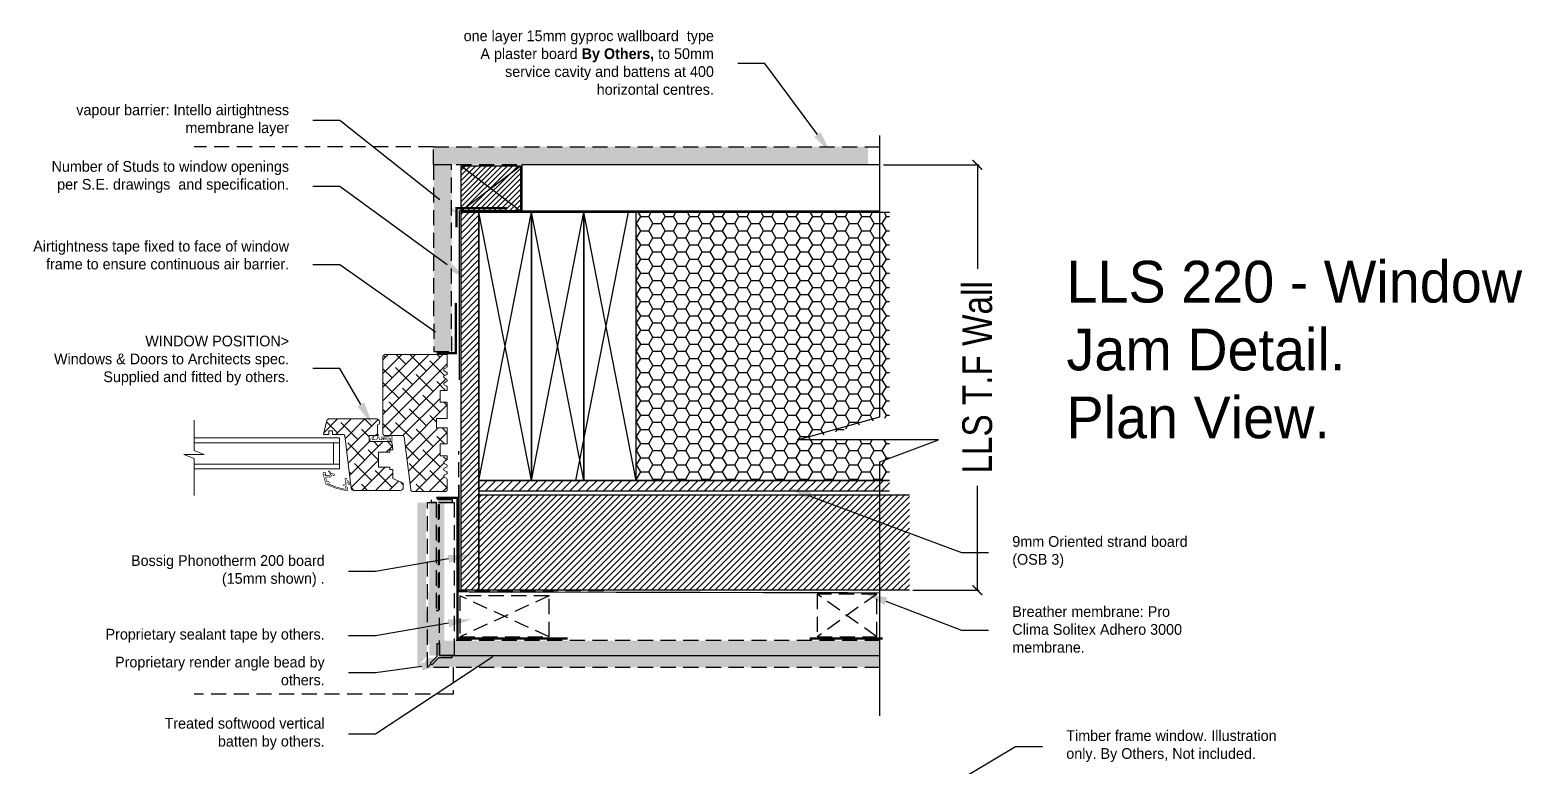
# Model space of a CAD drawing. Header units: millimetres. Extents: x -1562 to 49121, y -21091 to 0.
# Drawn here: x 39764 to 41017, y -9839 to -9221 of the extents above; entities that cross this region are included whole.
import ezdxf
from ezdxf import colors
from ezdxf.entities.mleader import LeaderData, LeaderLine
from ezdxf.math import Vec2, Vec3

# ---------------------------------------------------------------- set-up
doc = ezdxf.new("R2010")
doc.units = ezdxf.units.MM
doc.header["$MEASUREMENT"] = 0
doc.linetypes.add('DASHED', pattern=[19.05, 12.7, -6.35])
doc.linetypes.add('DASHED2', pattern=[0.375, 0.25, -0.125])
for name, color, linetype in [('-TSD Hatch', 8, 'Continuous'), ('A00002 Title Text', 2, 'Continuous'), ('A_Plasterboard by others', 11, 'DASHED'), ('H001_HATCH', 252, 'Continuous'), ('HATCH', 251, 'Continuous'), ('LLS OSB', 8, 'Continuous'), ('LLS-Timber', 30, 'Continuous'), ('LLS_Dimensions', 6, 'Continuous'), ('LLS_Gutex Multitherm', 41, 'Continuous'), ('LLS_Membranes', 124, 'Continuous')]:
    doc.layers.add(name, color=color, linetype=linetype)
doc.layers.add('LLS Bossig board', color=30, linetype='Continuous', transparency=0.25)
doc.layers.add('LLS CELLULOSE', color=41, linetype='Continuous', lineweight=15, transparency=0.65)
doc.layers.add('LLS_Text', color=6, linetype='Continuous', lineweight=15)
doc.layers.add('Window-Doors', color=2, linetype='Continuous', lineweight=13)
doc.styles.add('ARIAL', font='arial.ttf', dxfattribs={"width": 0.8})
doc.styles.add('Century Gothic', font='GOTHIC.TTF')
doc.styles.add('GENERATED_STYLE_2', font='GOTHIC.TTF')
doc.dimstyles.new('LLS 1T 10', dxfattribs={"dimtxt": 25, "dimasz": 8, "dimexe": 1.5, "dimexo": 3, "dimgap": 5, "dimtad": 0, "dimdec": 0, "dimzin": 0, "dimdsep": 46, "dimtxsty": 'ARIAL', "dimblk": 'ARCHTICK', "dimcen": 0.09, "dimclrd": 8, "dimclre": 8, "dimclrt": 256, "dimadec": 0, "dimazin": 0, "dimtfac": 1, "dimtdec": 0, "dimtofl": 0, "dimtmove": 0, "dimatfit": 3, "dimfxl": 1.5, "dimtolj": 1, "dimtzin": 0, "dimarcsym": 0})
pattern_1 = [(37.5, (41504.811, -99151.27), (-0.3149668, 9.63411885), [0, -7.6, 0, -8.5, 0, -8.125]), (7.5, (41504.811, -99151.27), (8.8488835, 14.1107303), [0, -4.1, 0, -6.85, 0, -2.625]), (327.5, (41498.661, -99151.27), (15.5707093, 0.0282953), [0, -2.5, 0, -9, 0, -11.75]), (317.5, (41498.66, -99151.27), (15.030633, 4.3883778), [0, -1.25, 0, -5.9, 0, -6.75])]

# ---------------------------------------------------------------- blocks, each defined once
blk = doc.blocks.new('_ArchTick')
at = {"color": 0, "linetype": 'ByBlock', "const_width": 0.15}
blk.add_lwpolyline([(-0.5, -0.5), (0.5, 0.5)], dxfattribs=at)
blk = doc.blocks.new('*D37')
at = {"layer": 'Defpoints', "color": 0, "transparency": 16777216}
for p in [(40477.7, -9334), (40559.5, -9334), (40502.4, -9690.9)]:
    blk.add_point(p, dxfattribs=at)
at = {"layer": 'LLS_Dimensions', "color": 8, "lineweight": -2, "transparency": 16777216}
for p, q in [((40480.7, -9334), (40561, -9334)), ((40559.5, -9334), (40559.5, -9428.7)), ((40559.5, -9690.9), (40559.5, -9596.2)), ((40505.4, -9690.9), (40561, -9690.9))]:
    blk.add_line(p, q, dxfattribs=at)
at = {"layer": 'LLS_Dimensions', "color": 8, "lineweight": -2, "transparency": 16777216, "xscale": 8, "yscale": 8, "zscale": 8}
for p, rotation in [((40559.5, -9334), 90), ((40559.5, -9690.9), 270)]:
    blk.add_blockref('_ArchTick', p, dxfattribs=dict(at, rotation=rotation))
at = {"layer": 'LLS_Dimensions', "transparency": 16777216, "insert": (40559.5, -9512.4), "char_height": 25, "attachment_point": 5, "rotation": 90, "style": 'ARIAL', "bg_fill": 3, "box_fill_scale": 1.25, "bg_fill_color": 256, "bg_fill_true_color": 13158600, "bg_fill_transparency": 0}
blk.add_mtext('\\A1;LLS T.F Wall ', dxfattribs=at)

msp = doc.modelspace()

# ---------------------------------------------------------------- hatches: boundary and pattern name
at = {"layer": '-TSD Hatch'}
h = msp.add_hatch(dxfattribs=at)
h.set_pattern_fill('AR-SAND', color=256, scale=5)
h.set_pattern_definition([(37.5, (41508.779, -99071.903), (-0.3149668, 9.63411885), [0, -7.6, 0, -8.5, 0, -8.125]), (7.5, (41508.779, -99071.903), (8.8488835, 14.1107303), [0, -4.1, 0, -6.85, 0, -2.625]), (327.5, (41502.629, -99071.903), (15.5707093, 0.0282953), [0, -2.5, 0, -9, 0, -11.75]), (317.5, (41502.629, -99071.903), (15.030633, 4.3883778), [0, -1.25, 0, -5.9, 0, -6.75])])
h.paths.add_polyline_path([(40118.1, -9334), (40103, -9334), (40103.1, -9490.8), (40118.2, -9490.8)])
h.paths.add_polyline_path([(40467.7, -9318.9), (40103, -9318.9), (40103, -9334), (40467.7, -9334)])
h = msp.add_hatch(dxfattribs=at)
h.set_pattern_fill('AR-SAND', color=256, scale=5)
h.set_pattern_definition(pattern_1)
h.paths.add_polyline_path([(40099.4, -9692.1), (40098.6, -9692.1), (40098.6, -9708.1), (40096.6, -9708.1), (40096.6, -9617.5), (40089.4, -9617.5), (40089.4, -9755.8), (40092.3, -9752.9), (40091.7, -9752.3), (40097.4, -9746.4), (40097.4, -9735.8), (40099.4, -9735.8)])
h.paths.add_polyline_path([(40355.6, -9745.8), (40109.8, -9745.8), (40109.8, -9747.8), (40098.5, -9747.8), (40093.1, -9753.6), (40092.3, -9752.9), (40089.4, -9755.8), (40354.3, -9755.8)])
h.paths.add_polyline_path([(40414.5, -9745.8), (40355.6, -9745.8), (40354.3, -9755.8), (40413.6, -9755.8)])
h.paths.add_polyline_path([(40477.7, -9745.8), (40414.5, -9745.8), (40413.6, -9755.8), (40477.7, -9755.8)])
h = msp.add_hatch(dxfattribs=at)
h.set_pattern_fill('AR-SAND', color=256, scale=5)
h.set_pattern_definition(pattern_1)
h.paths.add_polyline_path([(40111.9, -9617.3), (40099.4, -9617.3), (40099.4, -9745.8), (40109.8, -9745.8), (40111.9, -9745.8)])
h.paths.add_polyline_path([(40357.2, -9733.3), (40111.9, -9733.3), (40111.9, -9745.8), (40355.6, -9745.8)])
h.paths.add_polyline_path([(40415.6, -9733.3), (40357.2, -9733.3), (40355.6, -9745.8), (40414.5, -9745.8)])
h.paths.add_polyline_path([(40477.7, -9733.3), (40415.6, -9733.3), (40414.5, -9745.8), (40477.7, -9745.8)])
at = {"layer": 'H001_HATCH', "transparency": 33554549}
h = msp.add_hatch(dxfattribs=at)
h.set_pattern_fill('ANSI31', color=33, scale=30)
h.set_pattern_definition([(45, (0, -637), (-2.65165043, 2.65165043), [])])
h.paths.add_polyline_path([(40141.1, -9373.9), (40126.1, -9373.9), (40126.1, -9690.9), (40141.1, -9690.9)])
at = {"layer": 'H001_HATCH'}
h = msp.add_hatch(dxfattribs=at)
h.set_pattern_fill('HONEY', color=256, scale=55)
h.set_pattern_definition([(0, (-13244.997, 17820.1186), (10.3125, 5.95392465), [6.875, -13.75]), (120, (-13244.997, 17820.1186), (-10.3125, 5.95392465), [6.875, -13.75]), (60, (-13244.997, 17820.1186), (2e-15, 11.9078493), [-13.75, 6.875])])
h.paths.add_polyline_path([(40485.7, -9545.4), (40485.7, -9373.9), (40273.2, -9373.9), (40273.2, -9598.9), (40485.7, -9598.9), (40485.7, -9564.8), (40416.4, -9564.8)])
at = {"layer": 'H001_HATCH', "transparency": 33554549}
h = msp.add_hatch(dxfattribs=at)
h.set_pattern_fill('ANSI31', color=33, scale=30)
h.set_pattern_definition([(45, (-233.991, -715.1714), (-2.65165043, 2.65165043), [])])
h.paths.add_polyline_path([(40502.4, -9690.9), (40502.4, -9610.9), (40141.1, -9610.9), (40141.1, -9637.5), (40141.1, -9664.2), (40141.1, -9690.9)])
at = {"layer": 'HATCH', "transparency": 33554526}
h = msp.add_hatch(dxfattribs=at)
h.set_pattern_fill('ANSI38', color=11, scale=65)
h.set_pattern_definition([(45, (-10777.147, 18788.1776), (-5.7452426, 5.7452426), []), (135, (-10777.147, 18788.1776), (-17.2357278, 5.7452426), [20.3125, -12.1875])])
h.paths.add_polyline_path([(40108.5, -9523.3), (40108.5, -9533.3), (40114.5, -9533.3), (40114.5, -9546.8), (40105.5, -9546.8), (40105.5, -9554.7), (40114.5, -9554.7), (40114.5, -9568.3), (40108.5, -9568.3), (40108.5, -9578.2), (40114.5, -9578.2), (40114.5, -9581, -0.309943), (40113.9, -9581.8), (40112, -9583, 0.568613), (40112, -9584.7), (40114, -9585.9, -0.603785), (40113.9, -9587.7), (40112, -9588.7, 0.576387), (40111.9, -9590.5), (40114, -9591.7, -0.560863), (40114, -9593.4), (40112, -9594.5, 0.576702), (40112, -9596.2), (40114.1, -9597.5, -0.24869), (40114.5, -9598.2), (40114.5, -9606.3, -0.414214), (40112.2, -9608.3), (40085.8, -9608.3, -0.382192), (40083.8, -9606.5), (40078.4, -9562.6, 0.365014), (40076.9, -9561.2), (40062.6, -9561.2, -0.328536), (40060.5, -9559.7), (40060.5, -9495.3, -0.481259), (40063.1, -9493.3), (40114.5, -9493.3), (40114.5, -9503.3, -0.309943), (40113.9, -9504.2), (40112, -9505.3, 0.568613), (40112, -9507), (40114, -9508.2, -0.603785), (40113.9, -9510), (40112, -9511, 0.576387), (40111.9, -9512.8), (40114, -9514, -0.576387), (40114, -9515.7), (40112, -9516.9, 0.576387), (40112, -9518.6), (40114, -9519.7, -0.287234), (40114.5, -9520.7), (40114.5, -9523.3)])
h.paths.add_polyline_path([(40048.8, -9566.3), (40066.7, -9566.3, -0.162278), (40067.3, -9566.5, 0.556511), (40067.8, -9566.8, -0.193225), (40068.2, -9567.8), (40068.9, -9573.3), (40066.4, -9573.3), (40066.4, -9575.3), (40056.8, -9575.3), (40056.8, -9587.7), (40066.4, -9587.7), (40066.4, -9589.6), (40068.8, -9589.6), (40068.8, -9597.3), (40077.6, -9601.3), (40077.6, -9604.8, -0.426834), (40075, -9607.2), (40035.9, -9607.2, -0.393013), (40033.9, -9605.3), (40028.5, -9561.5, 0.369844), (40027.1, -9560.3), (40018.1, -9560.3), (40018.1, -9557.2), (40015.2, -9557.2), (40015.2, -9560.3), (40011, -9560.3, -0.497803), (40010.6, -9559.7), (40013.4, -9548.8, -0.34722), (40015.4, -9547.2), (40054.8, -9547.2, -0.573392), (40057.4, -9551.6), (40055.9, -9552.1), (40055.9, -9561.3), (40052.8, -9561.3, 0.562646), (40052.2, -9561.3), (40048.8, -9561.3)])
at = {"layer": 'HATCH'}
h = msp.add_hatch(dxfattribs=at)
h.set_pattern_fill('ANSI31', color=256, scale=40)
h.set_pattern_definition([(45, (-13254.9973, 17820.1186), (-3.5355339, 3.5355339), [])])
h.paths.add_polyline_path([(40141.1, -9598.9), (40141.1, -9607.9), (40485.7, -9607.9), (40485.7, -9598.9)])
at = {"layer": 'LLS-Timber', "transparency": 33554534}
h = msp.add_hatch(dxfattribs=at)
h.set_pattern_fill('ANSI31', color=256, scale=25)
h.set_pattern_definition([(45, (41317.5173, -98267.7428), (-2.20970869, 2.20970869), [])])
h.paths.add_polyline_path([(40126.1, -9334.8), (40126.1, -9370.5), (40126.1, -9372.8), (40151.1, -9353.8)])
h.paths.add_polyline_path([(40151.1, -9353.8), (40126.1, -9372.8), (40176.1, -9372.8)])
h.paths.add_polyline_path([(40176.1, -9372.8), (40176.1, -9334.8), (40151.1, -9353.8)])
h.paths.add_polyline_path([(40126.1, -9334.8), (40151.1, -9353.8), (40176.1, -9334.8)])

# ---------------------------------------------------------------- linework, layer by layer
at = {"layer": 'A_Plasterboard by others', "elevation": 0}
for points in [[(40103, -9318.9), (39902, -9318.9)], [(40477.7, -9334), (40103, -9334), (40103, -9318.9), (40477.7, -9318.9)], [(40245.6, -9691.4), (40124.3, -9691.4), (40124.3, -9574.4)], [(40097.9, -9755.8), (40097.9, -9617.5), (40105.1, -9617.5), (40105.1, -9708.1), (40107.1, -9708.1), (40107.1, -9617.1), (40119, -9617.1), (40119, -9615.1), (40101.1, -9615.1), (40101.1, -9617.1), (40105.1, -9617.1)], [(40105.1, -9617.1), (40105.1, -9708.1)], [(40200, -9730.1), (40125, -9695.7)], [(40200, -9695.7), (40125, -9730.1)], [(40475, -9730.1), (40425, -9694.2)], [(40475, -9694.2), (40425, -9730.1)], [(40477.7, -9733.3), (40120.4, -9733.3), (40120.4, -9745.8), (40477.7, -9745.8)], [(40118.3, -9745.8), (40118.3, -9747.8), (40107, -9747.8), (40101.6, -9753.6), (40100.2, -9752.3), (40105.9, -9746.4), (40105.9, -9735.8), (40107.9, -9735.8), (40107.9, -9745.8), (40118.3, -9745.8)], [(40107.9, -9745.8), (40477.7, -9745.8)], [(40119.4, -9755.8), (40119.4, -9778.3), (39902, -9778.3)], [(40477.7, -9755.8), (40097.9, -9755.8), (40100.8, -9752.9)]]:
    msp.add_lwpolyline(points, dxfattribs=at)
for points in [[(40118.2, -9490.8), (40118.1, -9334), (40103, -9334), (40103.1, -9490.8)], [(40107.9, -9745.8), (40107.9, -9617.3), (40120.4, -9617.3), (40120.4, -9745.8)], [(40125, -9695.7), (40125, -9730.1), (40200, -9730.1), (40200, -9695.7)], [(40425, -9694.2), (40425, -9730.1), (40475, -9730.1), (40475, -9694.2)]]:
    msp.add_lwpolyline(points, close=True, dxfattribs=at)
at = {"layer": 'H001_HATCH', "elevation": 0}
for points in [[(40477.7, -9796.4), (40477.7, -9583.4), (40526.9, -9564.8), (40408.4, -9564.8), (40477.7, -9545.4), (40477.7, -9309.4)], [(40141.1, -9598.9), (40185.1, -9373.9)], [(40185.1, -9598.9), (40141.1, -9373.9)], [(40185.1, -9598.9), (40229.2, -9373.9)], [(40229.2, -9598.9), (40185.1, -9373.9)], [(40222.5, -9598.9), (40266.5, -9373.9)], [(40273.2, -9598.9), (40229.2, -9373.9)], [(40485.7, -9607.9), (40141.1, -9607.9), (40141.1, -9598.9), (40485.7, -9598.9)]]:
    msp.add_lwpolyline(points, dxfattribs=at)
at = {"layer": 'HATCH', "elevation": 0}
for points in [[(40126.1, -9372.8), (40176.1, -9334.8)], [(40126.1, -9334.8), (40176.1, -9372.8)]]:
    msp.add_lwpolyline(points, dxfattribs=at)
at = {"layer": 'LLS Bossig board', "elevation": 0}
msp.add_lwpolyline([(40141.1, -9690.9), (40126.1, -9690.9), (40126.1, -9373.9), (40141.1, -9373.9)], close=True, dxfattribs=at)
at = {"layer": 'LLS CELLULOSE', "elevation": 0}
msp.add_lwpolyline([(40126.1, -9370.5), (40126.1, -9334.8), (40176.1, -9334.8)], dxfattribs=at)
at = {"layer": 'LLS OSB', "elevation": 0}
msp.add_lwpolyline([(40177.1, -9373.9), (40477.7, -9373.9), (40477.7, -9334), (40177.1, -9334)], close=True, dxfattribs=at)
at = {"layer": 'LLS-Timber', "elevation": 0}
for points in [[(40176.1, -9334.8), (40176.1, -9372.8), (40126.1, -9372.8), (40126.1, -9334.8)], [(40185.1, -9598.9), (40185.1, -9373.9), (40141.1, -9373.9), (40141.1, -9598.9)], [(40229.2, -9598.9), (40229.2, -9373.9), (40185.1, -9373.9), (40185.1, -9598.9)], [(40273.2, -9598.9), (40273.2, -9373.9), (40229.2, -9373.9), (40229.2, -9598.9)]]:
    msp.add_lwpolyline(points, close=True, dxfattribs=at)
msp.add_lwpolyline([(40485.7, -9598.9), (40141.1, -9598.9), (40141.1, -9373.9), (40485.7, -9373.9)], dxfattribs=at)
at = {"layer": 'LLS_Gutex Multitherm', "elevation": 0}
msp.add_lwpolyline([(40502.4, -9690.9), (40141.1, -9690.9), (40141.1, -9664.2), (40141.1, -9664.2), (40141.1, -9637.5), (40141.1, -9637.5), (40141.1, -9610.9), (40502.4, -9610.9)], dxfattribs=at)
at = {"layer": 'LLS_Membranes', "color": 152, "linetype": 'DASHED2', "ltscale": 50, "true_color": 0x2776bb, "const_width": 2, "elevation": 0}
for points in [[(40122.3, -9386.5), (40122.3, -9370.4), (40164.3, -9370.4)], [(40105.6, -9492.1), (40121.7, -9492.1), (40121.7, -9450.1)], [(40215.5, -9731.4), (40123.1, -9731.4), (40123.1, -9613.5), (40105.3, -9613.5)], [(40480, -9731.4), (40418.6, -9731.4)]]:
    msp.add_lwpolyline(points, dxfattribs=at)
at = {"layer": 'LLS_Membranes', "linetype": 'DASHED2', "ltscale": 80, "const_width": 1, "elevation": 0}
msp.add_lwpolyline([(40477.7, -9372.8), (40124.6, -9372.8), (40124.6, -9514.5)], dxfattribs=at)
at = {"layer": 'LLS_Membranes', "color": 143, "linetype": 'DASHED2', "ltscale": 80, "true_color": 0x7aafdf, "const_width": 1, "elevation": 0}
msp.add_lwpolyline([(40124.3, -9602.3), (40124.3, -9692.4), (40477.4, -9693.2)], dxfattribs=at)
at = {"layer": 'Window-Doors', "color": 11, "elevation": 0}
for points in [[(40114, -9591.7, -0.576702), (40114, -9593.4), (40112, -9594.5, 0.576702), (40112, -9596.2), (40114, -9597.4, -0.286869), (40114.5, -9598.2), (40114.5, -9606.3, -0.368687), (40112.5, -9608.3), (40085.8, -9608.3, -0.382192), (40083.8, -9606.5), (40078.4, -9562.6, 0.365014), (40076.9, -9561.2), (40062.6, -9561.2, -0.328536), (40060.5, -9559.7), (40060.5, -9495.3, -0.481259), (40063.1, -9493.3), (40114.5, -9493.3), (40114.5, -9503.3, -0.219913), (40114.2, -9504), (40112, -9505.3, 0.568613), (40112, -9507), (40114, -9508.2, -0.576702), (40114, -9510), (40112, -9511, 0.603785), (40112, -9512.8), (40114, -9514, -0.576387), (40114, -9515.7), (40112, -9516.9, 0.576387), (40112, -9518.6), (40114, -9519.7, -0.248081), (40114.5, -9520.6), (40114.5, -9523.3), (40108.5, -9523.3), (40108.5, -9533.3), (40114.5, -9533.3), (40114.5, -9546.8), (40105.5, -9546.8), (40105.5, -9554.7), (40114.5, -9554.7), (40114.5, -9568.3), (40108.5, -9568.3), (40108.5, -9578.2), (40114.5, -9578.2), (40114.5, -9581, -0.219913), (40114.2, -9581.7), (40112, -9583, 0.568613), (40112, -9584.7), (40114, -9585.9, -0.576702), (40114, -9587.7), (40112, -9588.7, 0.603785), (40112, -9590.5), (40114, -9591.7)], [(40075, -9607.2), (40035.9, -9607.2, -0.364957), (40033.9, -9605.5), (40028.5, -9561.5, 0.38805), (40027, -9560.3), (40018.1, -9560.3), (40018.1, -9557.2), (40015.2, -9557.2), (40015.2, -9560.3), (40011, -9560.3, -0.479544), (40010.6, -9559.7), (40013.4, -9548.8, -0.339803), (40015.4, -9547.2), (40054.8, -9547.2, -0.573392), (40057.4, -9551.6), (40055.9, -9552.1), (40055.9, -9561.3), (40048.8, -9561.3), (40048.8, -9566.3), (40066.7, -9566.3, -0.416936), (40068.2, -9567.8), (40068.9, -9573.3), (40066.4, -9573.3), (40066.4, -9575.3), (40056.8, -9575.3), (40056.8, -9587.7), (40066.4, -9587.7), (40066.4, -9589.6), (40068.8, -9589.6), (40068.8, -9597.3), (40077.6, -9601.3), (40077.6, -9604.8, -0.426834), (40075, -9607.2, -0.958)]]:
    msp.add_lwpolyline(points, format="xyb", dxfattribs=at)
at = {"layer": 'Window-Doors', "color": 11}
msp.add_lwpolyline([(39902, -9611.4), (39902, -9580.6), (39893.5, -9577.1), (39910.4, -9577.1), (39902, -9573.8), (39902, -9548.3)], dxfattribs=at)
at = {"layer": 'Window-Doors', "color": 11, "elevation": 0}
for points in [[(39902, -9563.2), (40024, -9563.2), (40024, -9589.2), (39902, -9589.2)], [(39902, -9567.2), (40024, -9567.2), (40024, -9585.2), (39902, -9585.2)]]:
    msp.add_lwpolyline(points, dxfattribs=at)
msp.add_lwpolyline([(40019.1, -9585.2), (40019.1, -9567.2), (40024, -9567.2), (40024, -9585.2)], close=True, dxfattribs=at)
at = {"layer": 'Window-Doors', "color": 8, "const_width": 0.5, "elevation": 0}
for points in [[(40066.7, -9564.9), (40061.2, -9564.8), (40061, -9564.2, 0.720304), (40059.6, -9564.2), (40059.4, -9564.4), (40059.9, -9564.4), (40059.8, -9564.8), (40057.5, -9564.8), (40056.9, -9560.9), (40056.6, -9560.3), (40055.9, -9559.9), (40056.1, -9562.9), (40055.7, -9564), (40054.7, -9564.5), (40051.7, -9564.7), (40052.6, -9563.1), (40052.9, -9562.4), (40052.9, -9561.5, 1.016383), (40052.2, -9561.5), (40052.2, -9562.2), (40052, -9562.5), (40049.8, -9564.6, 0.247652), (40049.6, -9564.9), (40049.6, -9565.8, 0.414917), (40050.2, -9566.3), (40066.7, -9566.3, -0.162278), (40067.3, -9566.5, 1.644187)], [(40068.2, -9561.4), (40068, -9566.5, -0.960081), (40067.3, -9566.5), (40066.7, -9564.9), (40066.8, -9563.6), (40066, -9563.5), (40065.3, -9563.1), (40062.9, -9563.5), (40060.5, -9563.6), (40059.8, -9563.8), (40059.5, -9563.1), (40059.6, -9562.5), (40060.2, -9562.3), (40061.4, -9562.5), (40062.7, -9562.4), (40062, -9561.8), (40062, -9561.3), (40062.6, -9561.2), (40064, -9562.2), (40065.9, -9561.7), (40066.9, -9561.7), (40068, -9561.2), (40068.2, -9561.4)]]:
    msp.add_lwpolyline(points, format="xyb", dxfattribs=at)
msp.add_lwpolyline([(40028.9, -9598.2), (40028.6, -9598), (40028.5, -9597.8), (40028.5, -9597.4), (40028.6, -9597.3), (40029, -9597.1), (40030, -9597.1), (40030.1, -9597.2), (40030.2, -9597.3), (40030.2, -9598.3), (40030.4, -9598.6), (40030.7, -9598.7), (40030.9, -9599.3), (40031.1, -9599.6), (40031.4, -9599.8), (40031.6, -9599.9), (40031.9, -9600.1), (40032.3, -9601.1), (40032.4, -9601.8), (40032.3, -9602.1), (40032.2, -9602.4), (40031.8, -9602.3), (40031.3, -9602.2), (40031.3, -9601.2), (40031.1, -9600.7), (40030.7, -9600.5), (40030.4, -9600.5), (40030.3, -9600.6), (40030.2, -9600.7), (40030.2, -9604.7), (40030.3, -9604.8), (40030.4, -9604.9), (40030.9, -9604.9), (40030.8, -9607.1), (40030.7, -9607.4), (40030.3, -9607.6), (40030.3, -9607.6), (40021.4, -9605.5), (40012.8, -9602.2), (40012.6, -9602.1), (40012.5, -9601.8), (40010.1, -9592.5), (40010.3, -9592.4), (40012.1, -9592.4), (40012.4, -9592.5), (40012.4, -9593.9), (40012.2, -9593.6), (40011.7, -9593.9), (40012.1, -9594.9), (40015.7, -9594.9), (40016.6, -9593.8), (40016.3, -9593.4), (40014.9, -9591.4), (40015, -9591), (40015.4, -9590.9), (40016.7, -9592.3), (40016.7, -9592.7), (40016.8, -9593.1), (40019, -9593.4), (40019.6, -9593.7), (40020, -9594.3), (40019.9, -9594.6), (40017.9, -9594.4), (40017.7, -9594.5), (40016.5, -9596.1), (40012.7, -9596.1), (40012.5, -9596.2), (40012.4, -9596.4), (40013.4, -9600), (40015, -9600), (40015.3, -9600.1), (40015.4, -9600.4), (40015.4, -9601), (40015.3, -9601.2), (40015, -9601.2), (40014.1, -9601.2), (40014.1, -9601.6), (40021.4, -9604.5), (40029, -9606.4), (40029.6, -9606), (40029.3, -9605.2), (40029.1, -9605), (40029, -9604.8), (40029, -9603.4), (40027.3, -9603.4), (40027.1, -9603.2), (40027, -9602.6), (40027.3, -9602.3), (40029, -9602.3), (40029, -9598.3), (40028.9, -9598.2)], dxfattribs=at)

# ---------------------------------------------------------------- texts
at = {"layer": 'A00002 Title Text', "color": 6, "linetype": 'Continuous', "lineweight": 18, "insert": (40634.3, -9414.6), "char_height": 35, "width": 402.263, "attachment_point": 1, "line_spacing_factor": 0.976119, "style": 'GENERATED_STYLE_2'}
msp.add_mtext('LLS 220 - Window Jam Detail.\\PPlan View. ', dxfattribs=at)

# ---------------------------------------------------------------- leaders
at = {"layer": 'LLS_Text'}
ml = msp.add_multileader_mtext('Standard', dxfattribs=at)
ml.set_content('one layer 15mm gyproc wallboard  type A plaster board {\\fCentury Gothic|b1|i0|c0|p34;By Others, }to 50mm service cavity and battens at 400 horizontal centres. ', color=256, style='Century Gothic')
ml.set_leader_properties(color=11)
ml.build(insert=Vec2(0, 0))
ml.multileader.update_dxf_attribs({"text_left_attachment_type": 2, "text_right_attachment_type": 2, "dogleg_length": 22.7, "arrow_head_size": 20})
ctx = ml.context
ctx.base_point, ctx.char_height, ctx.arrow_head_size, ctx.landing_gap_size, ctx.plane_origin = Vec3(40101, -9249), 9, 20, 20, Vec3(40052.3, -9091.6)
ctx.left_attachment, ctx.right_attachment, ctx.text_align_type = 2, 2, 2
notes = []
notes.append((ctx, [(0, (1, 1, 0), (40381, -9249), (-1, 0), 22.7, [(0, [(40437.1, -9324.8)], 0, [])])]))
ctx.mtext.insert, ctx.mtext.width, ctx.mtext.defined_height, ctx.mtext.alignment, ctx.mtext.flow_direction = Vec3(40338.3, -9221.3), 219.636, 96.1, 3, 5
ml = msp.add_multileader_mtext('Standard', dxfattribs=at)
ml.set_content('vapour barrier: Intello airtightness membrane layer', color=256, style='Century Gothic')
ml.set_leader_properties(color=11)
ml.build(insert=Vec2(0, 0))
ml.multileader.update_dxf_attribs({"text_left_attachment_type": 2, "text_right_attachment_type": 2, "dogleg_length": 22.7, "arrow_head_size": 20})
ctx = ml.context
ctx.base_point, ctx.char_height, ctx.arrow_head_size, ctx.landing_gap_size, ctx.plane_origin = Vec3(39762.4, -9296.9), 9, 20, 20, Vec3(39889.1, -9338)
ctx.left_attachment, ctx.right_attachment, ctx.text_align_type = 2, 2, 2
notes.append((ctx, [(0, (1, 1, 0), (40024.3, -9296.9), (-1, 0), 22.7, [(0, [(40123.9, -9375.8)], 0, [])])]))
ctx.mtext.insert, ctx.mtext.width, ctx.mtext.defined_height, ctx.mtext.alignment, ctx.mtext.flow_direction = Vec3(39981.7, -9283.4), 207.721, 96.1, 3, 5
ml = msp.add_multileader_mtext('Standard', dxfattribs=at)
ml.set_content('Number of Studs to window openings per S.E. drawings  and specification.', color=256, style='Century Gothic')
ml.set_leader_properties(color=11)
ml.build(insert=Vec2(0, 0))
ml.multileader.update_dxf_attribs({"text_left_attachment_type": 2, "text_right_attachment_type": 2, "dogleg_length": 22.7, "arrow_head_size": 20})
ctx = ml.context
ctx.base_point, ctx.char_height, ctx.arrow_head_size, ctx.landing_gap_size, ctx.plane_origin = Vec3(39770, -9352.2), 9, 20, 20, Vec3(39889.1, -9380.5)
ctx.left_attachment, ctx.right_attachment, ctx.text_align_type = 2, 2, 2
notes.append((ctx, [(0, (1, 1, 0), (40024.3, -9352.2), (-1, 0), 22.7, [(0, [(40130.7, -9429.7)], 0, [])])]))
ctx.mtext.insert, ctx.mtext.width, ctx.mtext.defined_height, ctx.mtext.alignment, ctx.mtext.flow_direction = Vec3(39981.7, -9330.9), 207.721, 96.1, 3, 5
ml = msp.add_multileader_mtext('Standard', dxfattribs=at)
ml.set_content('Airtightness tape fixed to face of window frame to ensure continuous air barrier.', color=256, style='Century Gothic')
ml.set_leader_properties(color=11)
ml.build(insert=Vec2(0, 0))
ml.multileader.update_dxf_attribs({"text_left_attachment_type": 2, "text_right_attachment_type": 2, "dogleg_length": 22.7, "arrow_head_size": 20})
ctx = ml.context
ctx.base_point, ctx.char_height, ctx.arrow_head_size, ctx.landing_gap_size, ctx.plane_origin = Vec3(39745.2, -9417.9), 9, 20, 20, Vec3(38979.6, -9374.2)
ctx.left_attachment, ctx.right_attachment, ctx.text_align_type = 2, 2, 2
notes.append((ctx, [(0, (1, 1, 0), (40024.3, -9417.9), (-1, 0), 22.7, [(0, [(40120.9, -9486)], 0, [])])]))
ctx.mtext.insert, ctx.mtext.width, ctx.mtext.defined_height, ctx.mtext.alignment, ctx.mtext.flow_direction = Vec3(39981.7, -9397.8), 217.558, 116.4, 3, 5
ml = msp.add_multileader_mtext('Standard', dxfattribs=at)
ml.set_content('WINDOW POSITION> ^JWindows & Doors to Architects spec. Supplied and fitted by others.', color=256, style='Century Gothic')
ml.set_leader_properties(color=11)
ml.build(insert=Vec2(0, 0))
ml.multileader.update_dxf_attribs({"text_left_attachment_type": 2, "text_right_attachment_type": 2, "dogleg_length": 22.7, "arrow_head_size": 20})
ctx = ml.context
ctx.base_point, ctx.char_height, ctx.arrow_head_size, ctx.landing_gap_size, ctx.plane_origin = Vec3(39777.5, -9505.1), 9, 20, 20, Vec3(39810.4, -9503.3)
ctx.left_attachment, ctx.right_attachment, ctx.text_align_type = 2, 2, 2
notes.append((ctx, [(0, (1, 1, 0), (40024.3, -9505.1), (-1, 0), 22.7, [(0, [(40052, -9552.5)], 0, [])])]))
ctx.mtext.insert, ctx.mtext.width, ctx.mtext.defined_height, ctx.mtext.alignment, ctx.mtext.flow_direction = Vec3(39981.7, -9477.4), 207.721, 96.1, 3, 5
ml = msp.add_multileader_mtext('Standard', dxfattribs=at)
ml.set_content('9mm Oriented strand board (OSB 3)', color=256, style='Century Gothic')
ml.set_leader_properties(color=11)
ml.build(insert=Vec2(0, 0))
ml.multileader.update_dxf_attribs({"text_left_attachment_type": 2, "text_right_attachment_type": 2, "dogleg_length": 50, "arrow_head_size": 20})
ctx = ml.context
ctx.base_point, ctx.char_height, ctx.arrow_head_size, ctx.landing_gap_size, ctx.plane_origin = Vec3(40568.8, -9659.3), 9, 20, 20, Vec3(39524, -9756.3)
ctx.left_attachment, ctx.right_attachment = 2, 2
notes.append((ctx, [(1, (1, 1, 0), (40546.2, -9659.3), (1, 0), 22.7, [(0, [(40400.5, -9605)], 0, [])])]))
ctx.mtext.insert, ctx.mtext.width, ctx.mtext.defined_height, ctx.mtext.flow_direction = Vec3(40588.8, -9645.6), 153.758, 96.1, 5
ml = msp.add_multileader_mtext('Standard', dxfattribs=at)
ml.set_content('Bossig Phonotherm 200 board (15mm shown) .', color=256, style='Century Gothic')
ml.set_leader_properties(color=11)
ml.build(insert=Vec2(0, 0))
ml.multileader.update_dxf_attribs({"text_left_attachment_type": 2, "text_right_attachment_type": 2, "dogleg_length": 50, "arrow_head_size": 20})
ctx = ml.context
ctx.base_point, ctx.char_height, ctx.arrow_head_size, ctx.landing_gap_size, ctx.plane_origin = Vec3(39854.6, -9675.3), 9, 20, 20, Vec3(38660.6, -9755.1)
ctx.left_attachment, ctx.right_attachment, ctx.text_align_type = 2, 2, 2
notes.append((ctx, [(0, (1, 1, 0), (40054.3, -9675.3), (-1, 0), 22.7, [(0, [(40135.3, -9661.3)], 0, [])])]))
ctx.mtext.insert, ctx.mtext.width, ctx.mtext.defined_height, ctx.mtext.alignment, ctx.mtext.flow_direction = Vec3(40011.6, -9661.6), 169.481, 96.1, 3, 5
ml = msp.add_multileader_mtext('Standard', dxfattribs=at)
ml.set_content('Breather membrane: Pro Clima Solitex Adhero 3000 membrane.', color=256, style='Century Gothic')
ml.set_leader_properties(color=11)
ml.build(insert=Vec2(0, 0))
ml.multileader.update_dxf_attribs({"text_left_attachment_type": 2, "text_right_attachment_type": 2, "dogleg_length": 50, "arrow_head_size": 20})
ctx = ml.context
ctx.base_point, ctx.char_height, ctx.arrow_head_size, ctx.landing_gap_size, ctx.plane_origin = Vec3(40568.8, -9724.4), 9, 20, 20, Vec3(39524, -9758.8)
ctx.left_attachment, ctx.right_attachment = 2, 2
notes.append((ctx, [(1, (1, 1, 0), (40546.2, -9724.4), (1, 0), 22.7, [(0, [(40464, -9693.2)], 0, [])])]))
ctx.mtext.insert, ctx.mtext.width, ctx.mtext.defined_height, ctx.mtext.flow_direction = Vec3(40588.8, -9704.4), 163.185, 96.1, 5
ml = msp.add_multileader_mtext('Standard', dxfattribs=at)
ml.set_content('Proprietary sealant tape by others.', color=256, style='Century Gothic')
ml.set_leader_properties(color=11)
ml.build(insert=Vec2(0, 0))
ml.multileader.update_dxf_attribs({"text_left_attachment_type": 2, "text_right_attachment_type": 2, "dogleg_length": 50, "arrow_head_size": 20})
ctx = ml.context
ctx.base_point, ctx.char_height, ctx.arrow_head_size, ctx.landing_gap_size, ctx.plane_origin = Vec3(39784.4, -9729.3), 9, 20, 20, Vec3(38660.6, -9809.1)
ctx.left_attachment, ctx.right_attachment, ctx.text_align_type = 2, 2, 2
notes.append((ctx, [(0, (1, 1, 0), (40054.3, -9729.3), (-1, 0), 22.7, [(0, [(40135.3, -9715.3)], 0, [])])]))
ctx.mtext.insert, ctx.mtext.width, ctx.mtext.defined_height, ctx.mtext.alignment, ctx.mtext.flow_direction = Vec3(40011.6, -9723.4), 237.922, 96.1, 3, 5
ml = msp.add_multileader_mtext('Standard', dxfattribs=at)
ml.set_content('Treated softwood vertical batten by others. ', color=256, style='Century Gothic')
ml.set_leader_properties(color=11)
ml.build(insert=Vec2(0, 0))
ml.multileader.update_dxf_attribs({"text_left_attachment_type": 2, "text_right_attachment_type": 2, "dogleg_length": 50, "arrow_head_size": 20})
ctx = ml.context
ctx.base_point, ctx.char_height, ctx.arrow_head_size, ctx.landing_gap_size, ctx.plane_origin = Vec3(39837.5, -9811.8), 9, 20, 20, Vec3(39269.6, -9716.8)
ctx.left_attachment, ctx.right_attachment, ctx.text_align_type = 2, 2, 2
notes.append((ctx, [(0, (1, 1, 0), (40054.3, -9811.8), (-1, 0), 22.7, [(0, [(40169.4, -9736)], 0, [])])]))
ctx.mtext.insert, ctx.mtext.width, ctx.mtext.defined_height, ctx.mtext.alignment, ctx.mtext.flow_direction = Vec3(40011.6, -9798.2), 154.144, 90.2, 3, 5
ml = msp.add_multileader_mtext('Standard', dxfattribs=at)
ml.set_content('Proprietary render angle bead by others.', color=256, style='Century Gothic')
ml.set_leader_properties(color=11)
ml.build(insert=Vec2(0, 0))
ml.multileader.update_dxf_attribs({"text_left_attachment_type": 2, "text_right_attachment_type": 2, "dogleg_length": 50, "arrow_head_size": 20})
ctx = ml.context
ctx.base_point, ctx.char_height, ctx.arrow_head_size, ctx.landing_gap_size, ctx.plane_origin = Vec3(39845.4, -9760.3), 9, 20, 20, Vec3(38660.6, -9842.1)
ctx.left_attachment, ctx.right_attachment, ctx.text_align_type = 2, 2, 2
notes.append((ctx, [(0, (1, 1, 0), (40054.3, -9760.3), (-1, 0), 22.7, [(0, [(40113, -9752.5)], 0, [])])]))
ctx.mtext.insert, ctx.mtext.width, ctx.mtext.defined_height, ctx.mtext.alignment, ctx.mtext.flow_direction = Vec3(40011.6, -9746.8), 177.922, 96.1, 3, 5
ml = msp.add_multileader_mtext('Standard', dxfattribs=at)
ml.set_content('Timber frame window. Illustration only. By Others, Not included. ', color=256, style='Century Gothic')
ml.set_leader_properties(color=11)
ml.build(insert=Vec2(0, 0))
ml.multileader.update_dxf_attribs({"text_left_attachment_type": 2, "text_right_attachment_type": 2, "dogleg_length": 50, "arrow_head_size": 20})
ctx = ml.context
ctx.base_point, ctx.char_height, ctx.arrow_head_size, ctx.landing_gap_size, ctx.plane_origin = Vec3(40614.1, -9822.1), 9, 20, 20, Vec3(39871.8, -9926.9)
ctx.left_attachment, ctx.right_attachment = 2, 2
notes.append((ctx, [(1, (1, 1, 0), (40591.5, -9822.1), (1, 0), 22.7, [(0, [(40316, -9986)], 0, [])])]))
ctx.mtext.insert, ctx.mtext.width, ctx.mtext.defined_height, ctx.mtext.flow_direction = Vec3(40634.1, -9808.5), 201.812, 96.1, 5
for ctx, leaders in notes:
    for number, flags, end, landing, length, lines in leaders:
        leader = LeaderData()
        leader.index, (leader.has_last_leader_line, leader.has_dogleg_vector, leader.attachment_direction) = number, flags
        leader.last_leader_point, leader.dogleg_vector, leader.dogleg_length = Vec3(end), Vec3(landing), length
        for number, points, colour, breaks in lines:
            line = LeaderLine()
            line.index, line.vertices, line.color, line.breaks = number, Vec3.list(points), colors.encode_raw_color(colour), breaks
            leader.lines.append(line)
        ctx.leaders.append(leader)

# ---------------------------------------------------------------- next in the draw order: dimensions: what is measured, and where the dimension line sits
at = {"layer": 'LLS_Dimensions'}
dim = msp.add_linear_dim(base=(40559.5, -9334), p1=(40502.4, -9690.9), p2=(40477.7, -9334), angle=90, text='LLS T.F Wall ', dimstyle='LLS 1T 10', override={"dimtmove": 1, "dimtfill": 1}, dxfattribs=at)
dim.commit()
dim.dimension.update_dxf_attribs({"geometry": '*D37', "text_midpoint": (40559.5, -9512.4)})

doc.saveas('drawing.dxf')
